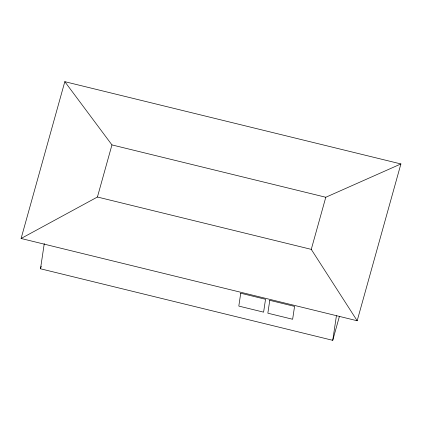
<?xml version="1.0" encoding="UTF-8"?>
<svg xmlns="http://www.w3.org/2000/svg" width="422" height="422" viewBox="0 0 422 422"><rect width="100%" height="100%" fill="white"/><g stroke="black" fill="none" stroke-linecap="round" stroke-linejoin="round"><path stroke-width="0.63" d="M339.446 316.289L332.747 340.327L40.501 268.782L44.268 243.573M332.747 340.327L336.418 315.762M21.1 238.488L64.819 81.673L400.9 163.947L357.181 320.762L21.1 238.488L97.424 197.021L311.267 249.37L357.181 320.762M40.501 268.782L41.203 266.256M97.424 197.021L111.951 144.91L64.819 81.673M311.267 249.37L325.795 197.259L400.9 163.947M111.951 144.91L325.795 197.259M240.73 293.216L238.81 306.087L263.602 312.153L265.528 299.288L240.73 293.216M269.769 300.322L267.843 313.193L292.636 319.264L294.561 306.393L269.769 300.322"/></g></svg>
